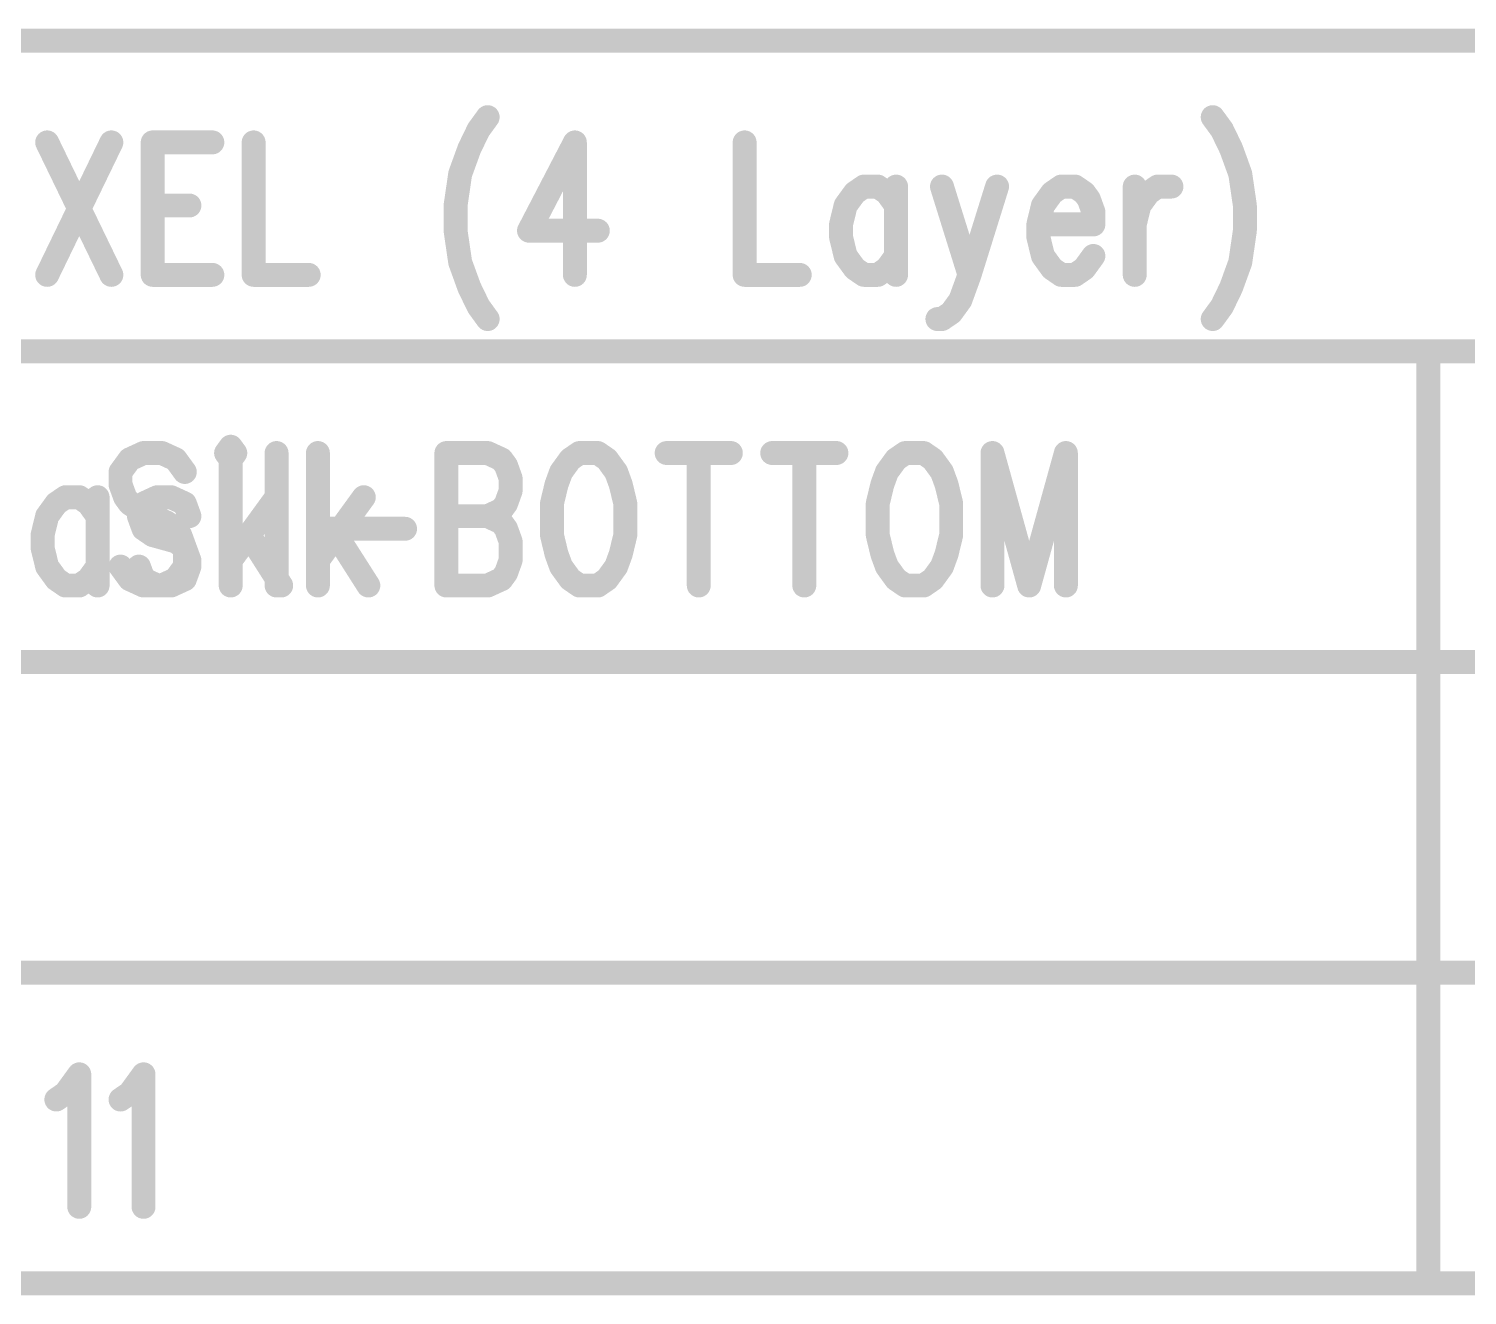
# Model space of a CAD drawing. Extents: x 100 to 144.1, y 92.5 to 144.1.
# Drawn here: x 107.14 to 113.16, y 92.55 to 97.85 of the extents above; entities that cross this region are included whole.
import ezdxf

# ---------------------------------------------------------------- set-up
doc = ezdxf.new("R2010")
doc.units = 0
doc.layers.get('0').update_dxf_attribs({"linetype": 'CONTINUOUS'})
doc.layers.add('MASK-BOTTOM_PHO', color=6, linetype='CONTINUOUS')
doc.layers.add('SILK-BOTTOM_PHO', color=12, linetype='CONTINUOUS')

# ---------------------------------------------------------------- blocks, each defined once
blk = doc.blocks.new('ROUND_1')
at = {"const_width": 0.050038}
blk.add_lwpolyline([(-0.025018, 0, 1), (0.025018, 0, 1)], format="xyb", close=True, dxfattribs=at)

msp = doc.modelspace()

# ---------------------------------------------------------------- linework, layer by layer
at = {"layer": 'MASK-BOTTOM_PHO', "const_width": 0.100076}
for points in [[(127.625094, 97.799906), (100.32492, 97.799906)], [(109.063028, 97.48012), (109.024674, 97.427288)], [(112.097312, 97.48012), (112.13592, 97.427288)], [(109.024674, 97.427288), (108.98632, 97.34804)], [(112.13592, 97.427288), (112.174274, 97.34804)], [(107.219496, 97.374456), (107.488228, 96.819974)], [(107.488228, 97.374456), (107.219496, 96.819974)], [(107.661202, 97.374456), (107.661202, 96.819974)], [(107.661202, 97.374456), (107.910884, 97.374456)], [(108.083604, 97.374456), (108.083604, 96.819974)], [(109.428026, 97.374456), (109.236002, 97.004886)], [(109.428026, 97.374456), (109.428026, 96.819974)], [(110.138464, 97.374456), (110.138464, 96.819974)], [(108.98632, 97.34804), (108.947966, 97.242376)], [(112.174274, 97.34804), (112.212628, 97.242376)], [(108.947966, 97.242376), (108.928662, 97.110296)], [(112.212628, 97.242376), (112.231932, 97.110296)], [(110.637828, 97.189544), (110.599474, 97.163128)], [(110.695486, 97.189544), (110.637828, 97.189544)], [(110.73384, 97.163128), (110.695486, 97.189544)], [(110.772194, 97.189544), (110.772194, 96.819974)], [(110.964218, 97.189544), (111.079534, 96.819974)], [(111.19485, 97.189544), (111.079534, 96.819974)], [(111.463582, 97.189544), (111.425228, 97.163128)], [(111.52124, 97.189544), (111.463582, 97.189544)], [(111.559594, 97.163128), (111.52124, 97.189544)], [(111.770922, 97.189544), (111.770922, 96.819974)], [(111.82858, 97.163128), (111.866934, 97.189544)], [(111.866934, 97.189544), (111.924592, 97.189544)], [(110.599474, 97.163128), (110.56112, 97.110296)], [(110.772194, 97.110296), (110.73384, 97.163128)], [(111.425228, 97.163128), (111.386874, 97.110296)], [(111.578898, 97.136712), (111.559594, 97.163128)], [(111.597948, 97.08388), (111.578898, 97.136712)], [(111.790226, 97.110296), (111.82858, 97.163128)], [(107.661202, 97.110296), (107.814872, 97.110296)], [(108.928662, 97.110296), (108.928662, 97.004886)], [(110.56112, 97.110296), (110.541816, 97.031048)], [(111.386874, 97.110296), (111.36757, 97.031048)], [(111.597948, 97.031048), (111.597948, 97.08388)], [(111.770922, 97.031048), (111.790226, 97.110296)], [(112.231932, 97.110296), (112.231932, 97.004886)], [(108.928662, 97.004886), (108.947966, 96.872806)], [(109.236002, 97.004886), (109.524038, 97.004886)], [(110.541816, 97.031048), (110.541816, 96.97847)], [(111.36757, 97.031048), (111.597948, 97.031048)], [(111.36757, 97.031048), (111.36757, 96.97847)], [(112.231932, 97.004886), (112.212628, 96.872806)], [(110.541816, 96.97847), (110.56112, 96.899222)], [(111.36757, 96.97847), (111.386874, 96.899222)], [(108.947966, 96.872806), (108.98632, 96.767142)], [(110.56112, 96.899222), (110.599474, 96.84639)], [(110.73384, 96.84639), (110.772194, 96.899222)], [(111.386874, 96.899222), (111.425228, 96.84639)], [(111.559594, 96.84639), (111.597948, 96.899222)], [(112.212628, 96.872806), (112.174274, 96.767142)], [(107.661202, 96.819974), (107.910884, 96.819974)], [(108.083604, 96.819974), (108.313982, 96.819974)], [(110.138464, 96.819974), (110.369096, 96.819974)], [(110.599474, 96.84639), (110.637828, 96.819974)], [(110.637828, 96.819974), (110.695486, 96.819974)], [(110.695486, 96.819974), (110.73384, 96.84639)], [(111.079534, 96.819974), (111.04118, 96.71431)], [(111.425228, 96.84639), (111.463582, 96.819974)], [(111.463582, 96.819974), (111.52124, 96.819974)], [(111.52124, 96.819974), (111.559594, 96.84639)], [(108.98632, 96.767142), (109.024674, 96.687894)], [(112.174274, 96.767142), (112.13592, 96.687894)], [(111.04118, 96.71431), (111.002826, 96.661478)], [(109.024674, 96.687894), (109.063028, 96.635062)], [(110.964218, 96.635062), (110.945168, 96.635062)], [(111.002826, 96.661478), (110.964218, 96.635062)], [(112.13592, 96.687894), (112.097312, 96.635062)], [(120.474994, 96.499934), (100.000054, 96.499934)], [(113.000028, 96.499934), (113.000028, 92.600018)], [(107.987592, 96.074484), (107.987592, 95.520002)], [(108.890308, 96.074484), (108.890308, 95.520002)], [(108.890308, 96.074484), (109.063028, 96.074484)], [(109.063028, 96.074484), (109.120686, 96.048068)], [(109.120686, 96.048068), (109.13999, 96.021652)], [(109.408722, 96.048068), (109.370368, 95.995236)], [(109.447076, 96.074484), (109.408722, 96.048068)], [(109.524038, 96.074484), (109.447076, 96.074484)], [(109.562392, 96.048068), (109.524038, 96.074484)], [(109.600746, 95.995236), (109.562392, 96.048068)], [(109.812074, 96.074484), (110.080806, 96.074484)], [(109.94644, 96.074484), (109.94644, 95.520002)], [(110.25378, 96.074484), (110.522512, 96.074484)], [(110.388146, 96.074484), (110.388146, 95.520002)], [(110.772194, 96.048068), (110.73384, 95.995236)], [(110.810802, 96.074484), (110.772194, 96.048068)], [(110.88751, 96.074484), (110.810802, 96.074484)], [(110.925864, 96.048068), (110.88751, 96.074484)], [(110.964218, 95.995236), (110.925864, 96.048068)], [(111.175546, 96.074484), (111.175546, 95.520002)], [(111.175546, 96.074484), (111.329216, 95.520002)], [(111.482886, 96.074484), (111.329216, 95.520002)], [(111.482886, 96.074484), (111.482886, 95.520002)], [(109.13999, 96.021652), (109.15904, 95.96882)], [(109.15904, 95.96882), (109.15904, 95.915988)], [(109.370368, 95.995236), (109.351064, 95.942404)], [(109.62005, 95.942404), (109.600746, 95.995236)], [(110.73384, 95.995236), (110.714536, 95.942404)], [(110.983522, 95.942404), (110.964218, 95.995236)], [(109.15904, 95.915988), (109.13999, 95.863156)], [(109.351064, 95.942404), (109.332014, 95.863156)], [(109.6391, 95.863156), (109.62005, 95.942404)], [(110.714536, 95.942404), (110.695486, 95.863156)], [(111.002826, 95.863156), (110.983522, 95.942404)], [(107.25785, 95.863156), (107.219496, 95.810324)], [(107.296204, 95.889572), (107.25785, 95.863156)], [(107.353862, 95.889572), (107.296204, 95.889572)], [(107.392216, 95.863156), (107.353862, 95.889572)], [(107.43057, 95.810324), (107.392216, 95.863156)], [(107.43057, 95.889572), (107.43057, 95.520002)], [(107.622848, 95.863156), (107.603544, 95.810324)], [(107.680252, 95.889572), (107.622848, 95.863156)], [(107.73791, 95.889572), (107.680252, 95.889572)], [(107.795568, 95.863156), (107.73791, 95.889572)], [(107.814872, 95.810324), (107.795568, 95.863156)], [(108.179616, 95.889572), (107.987592, 95.625666)], [(109.13999, 95.863156), (109.120686, 95.83674)], [(109.332014, 95.863156), (109.332014, 95.731076)], [(109.6391, 95.731076), (109.6391, 95.863156)], [(110.695486, 95.863156), (110.695486, 95.731076)], [(111.002826, 95.731076), (111.002826, 95.863156)], [(107.219496, 95.810324), (107.200192, 95.731076)], [(107.603544, 95.810324), (107.622848, 95.757492)], [(108.890308, 95.810324), (109.063028, 95.810324)], [(109.120686, 95.83674), (109.063028, 95.810324)], [(109.063028, 95.810324), (109.120686, 95.783908)], [(107.200192, 95.731076), (107.200192, 95.678244)], [(107.622848, 95.757492), (107.661202, 95.731076)], [(107.661202, 95.731076), (107.757214, 95.70466)], [(108.064554, 95.731076), (108.19892, 95.520002)], [(108.37164, 95.757492), (108.717334, 95.757492)], [(109.120686, 95.783908), (109.13999, 95.757492)], [(109.13999, 95.757492), (109.15904, 95.70466)], [(109.332014, 95.731076), (109.351064, 95.651828)], [(109.62005, 95.651828), (109.6391, 95.731076)], [(110.695486, 95.731076), (110.714536, 95.651828)], [(110.983522, 95.651828), (111.002826, 95.731076)], [(107.200192, 95.678244), (107.219496, 95.59925)], [(107.757214, 95.70466), (107.795568, 95.678244)], [(107.795568, 95.678244), (107.814872, 95.625666)], [(109.15904, 95.70466), (109.15904, 95.625666)], [(107.814872, 95.625666), (107.814872, 95.59925)], [(109.15904, 95.625666), (109.13999, 95.572834)], [(109.351064, 95.651828), (109.370368, 95.59925)], [(109.600746, 95.59925), (109.62005, 95.651828)], [(110.714536, 95.651828), (110.73384, 95.59925)], [(110.964218, 95.59925), (110.983522, 95.651828)], [(107.219496, 95.59925), (107.25785, 95.546418)], [(107.25785, 95.546418), (107.296204, 95.520002)], [(107.353862, 95.520002), (107.392216, 95.546418)], [(107.392216, 95.546418), (107.43057, 95.59925)], [(107.622848, 95.546418), (107.603544, 95.59925)], [(107.680252, 95.520002), (107.622848, 95.546418)], [(107.795568, 95.546418), (107.73791, 95.520002)], [(107.814872, 95.59925), (107.795568, 95.546418)], [(109.120686, 95.546418), (109.063028, 95.520002)], [(109.13999, 95.572834), (109.120686, 95.546418)], [(109.370368, 95.59925), (109.408722, 95.546418)], [(109.408722, 95.546418), (109.447076, 95.520002)], [(109.524038, 95.520002), (109.562392, 95.546418)], [(109.562392, 95.546418), (109.600746, 95.59925)], [(110.73384, 95.59925), (110.772194, 95.546418)], [(110.772194, 95.546418), (110.810802, 95.520002)], [(110.88751, 95.520002), (110.925864, 95.546418)], [(110.925864, 95.546418), (110.964218, 95.59925)], [(107.296204, 95.520002), (107.353862, 95.520002)], [(107.73791, 95.520002), (107.680252, 95.520002)], [(109.063028, 95.520002), (108.890308, 95.520002)], [(109.447076, 95.520002), (109.524038, 95.520002)], [(110.810802, 95.520002), (110.88751, 95.520002)], [(120.474994, 95.199962), (100.000054, 95.199962)], [(120.474994, 93.89999), (100.000054, 93.89999)], [(107.296204, 93.395292), (107.353862, 93.47454)], [(107.353862, 93.47454), (107.353862, 92.919804)], [(107.56519, 93.395292), (107.622848, 93.47454)], [(107.622848, 93.47454), (107.622848, 92.919804)], [(107.25785, 93.368876), (107.296204, 93.395292)], [(107.526582, 93.368876), (107.56519, 93.395292)], [(100.32492, 92.600018), (127.625094, 92.600018)]]:
    msp.add_lwpolyline(points, dxfattribs=at)
at = {"layer": 'SILK-BOTTOM_PHO', "const_width": 0.100076}
for points in [[(127.625094, 97.799906), (100.32492, 97.799906)], [(109.063028, 97.48012), (109.024674, 97.427288)], [(112.097312, 97.48012), (112.13592, 97.427288)], [(109.024674, 97.427288), (108.98632, 97.34804)], [(112.13592, 97.427288), (112.174274, 97.34804)], [(107.219496, 97.374456), (107.488228, 96.819974)], [(107.488228, 97.374456), (107.219496, 96.819974)], [(107.661202, 97.374456), (107.661202, 96.819974)], [(107.661202, 97.374456), (107.910884, 97.374456)], [(108.083604, 97.374456), (108.083604, 96.819974)], [(109.428026, 97.374456), (109.236002, 97.004886)], [(109.428026, 97.374456), (109.428026, 96.819974)], [(110.138464, 97.374456), (110.138464, 96.819974)], [(108.98632, 97.34804), (108.947966, 97.242376)], [(112.174274, 97.34804), (112.212628, 97.242376)], [(108.947966, 97.242376), (108.928662, 97.110296)], [(112.212628, 97.242376), (112.231932, 97.110296)], [(110.637828, 97.189544), (110.599474, 97.163128)], [(110.695486, 97.189544), (110.637828, 97.189544)], [(110.73384, 97.163128), (110.695486, 97.189544)], [(110.772194, 97.189544), (110.772194, 96.819974)], [(110.964218, 97.189544), (111.079534, 96.819974)], [(111.19485, 97.189544), (111.079534, 96.819974)], [(111.463582, 97.189544), (111.425228, 97.163128)], [(111.52124, 97.189544), (111.463582, 97.189544)], [(111.559594, 97.163128), (111.52124, 97.189544)], [(111.770922, 97.189544), (111.770922, 96.819974)], [(111.82858, 97.163128), (111.866934, 97.189544)], [(111.866934, 97.189544), (111.924592, 97.189544)], [(110.599474, 97.163128), (110.56112, 97.110296)], [(110.772194, 97.110296), (110.73384, 97.163128)], [(111.425228, 97.163128), (111.386874, 97.110296)], [(111.578898, 97.136712), (111.559594, 97.163128)], [(111.597948, 97.08388), (111.578898, 97.136712)], [(111.790226, 97.110296), (111.82858, 97.163128)], [(107.661202, 97.110296), (107.814872, 97.110296)], [(108.928662, 97.110296), (108.928662, 97.004886)], [(110.56112, 97.110296), (110.541816, 97.031048)], [(111.386874, 97.110296), (111.36757, 97.031048)], [(111.597948, 97.031048), (111.597948, 97.08388)], [(111.770922, 97.031048), (111.790226, 97.110296)], [(112.231932, 97.110296), (112.231932, 97.004886)], [(108.928662, 97.004886), (108.947966, 96.872806)], [(109.236002, 97.004886), (109.524038, 97.004886)], [(110.541816, 97.031048), (110.541816, 96.97847)], [(111.36757, 97.031048), (111.597948, 97.031048)], [(111.36757, 97.031048), (111.36757, 96.97847)], [(112.231932, 97.004886), (112.212628, 96.872806)], [(110.541816, 96.97847), (110.56112, 96.899222)], [(111.36757, 96.97847), (111.386874, 96.899222)], [(108.947966, 96.872806), (108.98632, 96.767142)], [(110.56112, 96.899222), (110.599474, 96.84639)], [(110.73384, 96.84639), (110.772194, 96.899222)], [(111.386874, 96.899222), (111.425228, 96.84639)], [(111.559594, 96.84639), (111.597948, 96.899222)], [(112.212628, 96.872806), (112.174274, 96.767142)], [(107.661202, 96.819974), (107.910884, 96.819974)], [(108.083604, 96.819974), (108.313982, 96.819974)], [(110.138464, 96.819974), (110.369096, 96.819974)], [(110.599474, 96.84639), (110.637828, 96.819974)], [(110.637828, 96.819974), (110.695486, 96.819974)], [(110.695486, 96.819974), (110.73384, 96.84639)], [(111.079534, 96.819974), (111.04118, 96.71431)], [(111.425228, 96.84639), (111.463582, 96.819974)], [(111.463582, 96.819974), (111.52124, 96.819974)], [(111.52124, 96.819974), (111.559594, 96.84639)], [(108.98632, 96.767142), (109.024674, 96.687894)], [(112.174274, 96.767142), (112.13592, 96.687894)], [(111.04118, 96.71431), (111.002826, 96.661478)], [(109.024674, 96.687894), (109.063028, 96.635062)], [(110.964218, 96.635062), (110.945168, 96.635062)], [(111.002826, 96.661478), (110.964218, 96.635062)], [(112.13592, 96.687894), (112.097312, 96.635062)], [(120.474994, 96.499934), (100.000054, 96.499934)], [(113.000028, 96.499934), (113.000028, 92.600018)], [(107.987592, 96.1009), (107.968288, 96.074484)], [(108.006896, 96.074484), (107.987592, 96.1009)], [(107.56519, 96.048068), (107.526582, 95.995236)], [(107.622848, 96.074484), (107.56519, 96.048068)], [(107.699556, 96.074484), (107.622848, 96.074484)], [(107.757214, 96.048068), (107.699556, 96.074484)], [(107.795568, 95.995236), (107.757214, 96.048068)], [(107.968288, 96.074484), (107.987592, 96.048068)], [(107.987592, 96.048068), (108.006896, 96.074484)], [(108.179616, 96.074484), (108.179616, 95.520002)], [(108.35259, 96.074484), (108.35259, 95.520002)], [(107.526582, 95.995236), (107.526582, 95.942404)], [(107.526582, 95.942404), (107.545886, 95.889572)], [(107.545886, 95.889572), (107.56519, 95.863156)], [(107.56519, 95.863156), (107.603544, 95.83674)], [(107.987592, 95.889572), (107.987592, 95.520002)], [(108.544614, 95.889572), (108.35259, 95.625666)], [(107.603544, 95.83674), (107.71886, 95.783908)], [(107.71886, 95.783908), (107.757214, 95.757492)], [(107.757214, 95.757492), (107.776264, 95.731076)], [(107.776264, 95.731076), (107.795568, 95.678244)], [(108.429298, 95.731076), (108.563664, 95.520002)], [(107.795568, 95.678244), (107.795568, 95.59925)], [(107.56519, 95.546418), (107.526582, 95.59925)], [(107.622848, 95.520002), (107.56519, 95.546418)], [(107.757214, 95.546418), (107.699556, 95.520002)], [(107.795568, 95.59925), (107.757214, 95.546418)], [(107.699556, 95.520002), (107.622848, 95.520002)], [(120.474994, 95.199962), (100.000054, 95.199962)], [(120.474994, 93.89999), (100.000054, 93.89999)], [(107.296204, 93.395292), (107.353862, 93.47454)], [(107.353862, 93.47454), (107.353862, 92.919804)], [(107.56519, 93.395292), (107.622848, 93.47454)], [(107.622848, 93.47454), (107.622848, 92.919804)], [(107.25785, 93.368876), (107.296204, 93.395292)], [(107.526582, 93.368876), (107.56519, 93.395292)], [(100.32492, 92.600018), (127.625094, 92.600018)]]:
    msp.add_lwpolyline(points, dxfattribs=at)

# ---------------------------------------------------------------- block references
at = {"layer": 'MASK-BOTTOM_PHO'}
for p in [(109.063028, 97.48012), (112.097312, 97.48012), (109.024674, 97.427288), (112.13592, 97.427288), (107.219496, 97.374456), (107.488228, 97.374456), (107.661202, 97.374456), (107.661202, 97.374456), (107.910884, 97.374456), (108.083604, 97.374456), (109.428026, 97.374456), (109.428026, 97.374456), (110.138464, 97.374456), (108.98632, 97.34804), (112.174274, 97.34804), (108.947966, 97.242376), (112.212628, 97.242376), (110.637828, 97.189544), (110.695486, 97.189544), (110.772194, 97.189544), (110.964218, 97.189544), (111.19485, 97.189544), (111.463582, 97.189544), (111.52124, 97.189544), (111.770922, 97.189544), (111.866934, 97.189544), (111.924592, 97.189544), (110.599474, 97.163128), (110.73384, 97.163128), (111.425228, 97.163128), (111.559594, 97.163128), (111.578898, 97.136712), (111.82858, 97.163128), (107.661202, 97.110296), (107.814872, 97.110296), (108.928662, 97.110296), (110.56112, 97.110296), (110.772194, 97.110296), (111.386874, 97.110296), (111.597948, 97.08388), (111.790226, 97.110296), (112.231932, 97.110296), (108.928662, 97.004886), (109.236002, 97.004886), (109.524038, 97.004886), (110.541816, 97.031048), (111.36757, 97.031048), (111.36757, 97.031048), (111.597948, 97.031048), (111.770922, 97.031048), (112.231932, 97.004886), (110.541816, 96.97847), (111.36757, 96.97847), (108.947966, 96.872806), (110.56112, 96.899222), (110.772194, 96.899222), (111.386874, 96.899222), (111.597948, 96.899222), (112.212628, 96.872806), (107.219496, 96.819974), (107.488228, 96.819974), (107.661202, 96.819974), (107.661202, 96.819974), (107.910884, 96.819974), (108.083604, 96.819974), (108.313982, 96.819974), (109.428026, 96.819974), (110.138464, 96.819974), (110.369096, 96.819974), (110.599474, 96.84639), (110.637828, 96.819974), (110.695486, 96.819974), (110.73384, 96.84639), (110.772194, 96.819974), (111.079534, 96.819974), (111.079534, 96.819974), (111.425228, 96.84639), (111.463582, 96.819974), (111.52124, 96.819974), (111.559594, 96.84639), (111.770922, 96.819974), (108.98632, 96.767142), (112.174274, 96.767142), (111.04118, 96.71431), (109.024674, 96.687894), (109.063028, 96.635062), (110.945168, 96.635062), (110.964218, 96.635062), (111.002826, 96.661478), (112.097312, 96.635062), (112.13592, 96.687894), (113.000028, 96.499934), (107.987592, 96.074484), (108.890308, 96.074484), (108.890308, 96.074484), (109.063028, 96.074484), (109.120686, 96.048068), (109.408722, 96.048068), (109.447076, 96.074484), (109.447076, 96.074484), (109.524038, 96.074484), (109.562392, 96.048068), (109.812074, 96.074484), (109.94644, 96.074484), (110.080806, 96.074484), (110.25378, 96.074484), (110.388146, 96.074484), (110.522512, 96.074484), (110.772194, 96.048068), (110.810802, 96.074484), (110.810802, 96.074484), (110.88751, 96.074484), (110.925864, 96.048068), (111.175546, 96.074484), (111.175546, 96.074484), (111.482886, 96.074484), (111.482886, 96.074484), (109.13999, 96.021652), (109.15904, 95.96882), (109.370368, 95.995236), (109.600746, 95.995236), (110.73384, 95.995236), (110.964218, 95.995236), (109.15904, 95.915988), (109.351064, 95.942404), (109.62005, 95.942404), (110.714536, 95.942404), (110.983522, 95.942404), (107.25785, 95.863156), (107.296204, 95.889572), (107.353862, 95.889572), (107.392216, 95.863156), (107.43057, 95.889572), (107.622848, 95.863156), (107.680252, 95.889572), (107.73791, 95.889572), (107.795568, 95.863156), (108.179616, 95.889572), (109.13999, 95.863156), (109.332014, 95.863156), (109.6391, 95.863156), (110.695486, 95.863156), (111.002826, 95.863156), (107.219496, 95.810324), (107.43057, 95.810324), (107.603544, 95.810324), (107.814872, 95.810324), (108.890308, 95.810324), (109.063028, 95.810324), (109.063028, 95.810324), (109.120686, 95.83674), (107.200192, 95.731076), (107.622848, 95.757492), (107.661202, 95.731076), (108.064554, 95.731076), (108.37164, 95.757492), (108.717334, 95.757492), (109.120686, 95.783908), (109.13999, 95.757492), (109.332014, 95.731076), (109.6391, 95.731076), (110.695486, 95.731076), (111.002826, 95.731076), (107.200192, 95.678244), (107.757214, 95.70466), (107.795568, 95.678244), (109.15904, 95.70466), (107.814872, 95.625666), (107.987592, 95.625666), (109.15904, 95.625666), (109.351064, 95.651828), (109.62005, 95.651828), (110.714536, 95.651828), (110.983522, 95.651828), (107.219496, 95.59925), (107.25785, 95.546418), (107.392216, 95.546418), (107.43057, 95.59925), (107.603544, 95.59925), (107.622848, 95.546418), (107.795568, 95.546418), (107.814872, 95.59925), (109.120686, 95.546418), (109.13999, 95.572834), (109.370368, 95.59925), (109.408722, 95.546418), (109.562392, 95.546418), (109.600746, 95.59925), (110.73384, 95.59925), (110.772194, 95.546418), (110.925864, 95.546418), (110.964218, 95.59925), (107.296204, 95.520002), (107.353862, 95.520002), (107.43057, 95.520002), (107.680252, 95.520002), (107.73791, 95.520002), (107.987592, 95.520002), (108.19892, 95.520002), (108.890308, 95.520002), (108.890308, 95.520002), (109.063028, 95.520002), (109.447076, 95.520002), (109.524038, 95.520002), (109.94644, 95.520002), (110.388146, 95.520002), (110.810802, 95.520002), (110.88751, 95.520002), (111.175546, 95.520002), (111.329216, 95.520002), (111.329216, 95.520002), (111.482886, 95.520002), (107.353862, 93.47454), (107.622848, 93.47454), (107.296204, 93.395292), (107.56519, 93.395292), (107.25785, 93.368876), (107.526582, 93.368876), (107.353862, 92.919804), (107.622848, 92.919804), (113.000028, 92.600018)]:
    msp.add_blockref('ROUND_1', p, dxfattribs=at)
at = {"layer": 'SILK-BOTTOM_PHO'}
for p in [(109.063028, 97.48012), (112.097312, 97.48012), (109.024674, 97.427288), (112.13592, 97.427288), (107.219496, 97.374456), (107.488228, 97.374456), (107.661202, 97.374456), (107.661202, 97.374456), (107.910884, 97.374456), (108.083604, 97.374456), (109.428026, 97.374456), (109.428026, 97.374456), (110.138464, 97.374456), (108.98632, 97.34804), (112.174274, 97.34804), (108.947966, 97.242376), (112.212628, 97.242376), (110.637828, 97.189544), (110.695486, 97.189544), (110.772194, 97.189544), (110.964218, 97.189544), (111.19485, 97.189544), (111.463582, 97.189544), (111.52124, 97.189544), (111.770922, 97.189544), (111.866934, 97.189544), (111.924592, 97.189544), (110.599474, 97.163128), (110.73384, 97.163128), (111.425228, 97.163128), (111.559594, 97.163128), (111.578898, 97.136712), (111.82858, 97.163128), (107.661202, 97.110296), (107.814872, 97.110296), (108.928662, 97.110296), (110.56112, 97.110296), (110.772194, 97.110296), (111.386874, 97.110296), (111.597948, 97.08388), (111.790226, 97.110296), (112.231932, 97.110296), (108.928662, 97.004886), (109.236002, 97.004886), (109.524038, 97.004886), (110.541816, 97.031048), (111.36757, 97.031048), (111.36757, 97.031048), (111.597948, 97.031048), (111.770922, 97.031048), (112.231932, 97.004886), (110.541816, 96.97847), (111.36757, 96.97847), (108.947966, 96.872806), (110.56112, 96.899222), (110.772194, 96.899222), (111.386874, 96.899222), (111.597948, 96.899222), (112.212628, 96.872806), (107.219496, 96.819974), (107.488228, 96.819974), (107.661202, 96.819974), (107.661202, 96.819974), (107.910884, 96.819974), (108.083604, 96.819974), (108.313982, 96.819974), (109.428026, 96.819974), (110.138464, 96.819974), (110.369096, 96.819974), (110.599474, 96.84639), (110.637828, 96.819974), (110.695486, 96.819974), (110.73384, 96.84639), (110.772194, 96.819974), (111.079534, 96.819974), (111.079534, 96.819974), (111.425228, 96.84639), (111.463582, 96.819974), (111.52124, 96.819974), (111.559594, 96.84639), (111.770922, 96.819974), (108.98632, 96.767142), (112.174274, 96.767142), (111.04118, 96.71431), (109.024674, 96.687894), (109.063028, 96.635062), (110.945168, 96.635062), (110.964218, 96.635062), (111.002826, 96.661478), (112.097312, 96.635062), (112.13592, 96.687894), (113.000028, 96.499934), (107.987592, 96.1009), (107.56519, 96.048068), (107.622848, 96.074484), (107.699556, 96.074484), (107.757214, 96.048068), (107.968288, 96.074484), (107.968288, 96.074484), (107.987592, 96.048068), (108.006896, 96.074484), (108.179616, 96.074484), (108.35259, 96.074484), (107.526582, 95.995236), (107.795568, 95.995236), (107.526582, 95.942404), (107.545886, 95.889572), (107.56519, 95.863156), (107.987592, 95.889572), (108.544614, 95.889572), (107.603544, 95.83674), (107.71886, 95.783908), (107.757214, 95.757492), (107.776264, 95.731076), (108.429298, 95.731076), (107.795568, 95.678244), (108.35259, 95.625666), (107.526582, 95.59925), (107.56519, 95.546418), (107.757214, 95.546418), (107.795568, 95.59925), (107.622848, 95.520002), (107.699556, 95.520002), (107.987592, 95.520002), (108.179616, 95.520002), (108.35259, 95.520002), (108.563664, 95.520002), (107.353862, 93.47454), (107.622848, 93.47454), (107.296204, 93.395292), (107.56519, 93.395292), (107.25785, 93.368876), (107.526582, 93.368876), (107.353862, 92.919804), (107.622848, 92.919804), (113.000028, 92.600018)]:
    msp.add_blockref('ROUND_1', p, dxfattribs=at)

doc.saveas('drawing.dxf')
